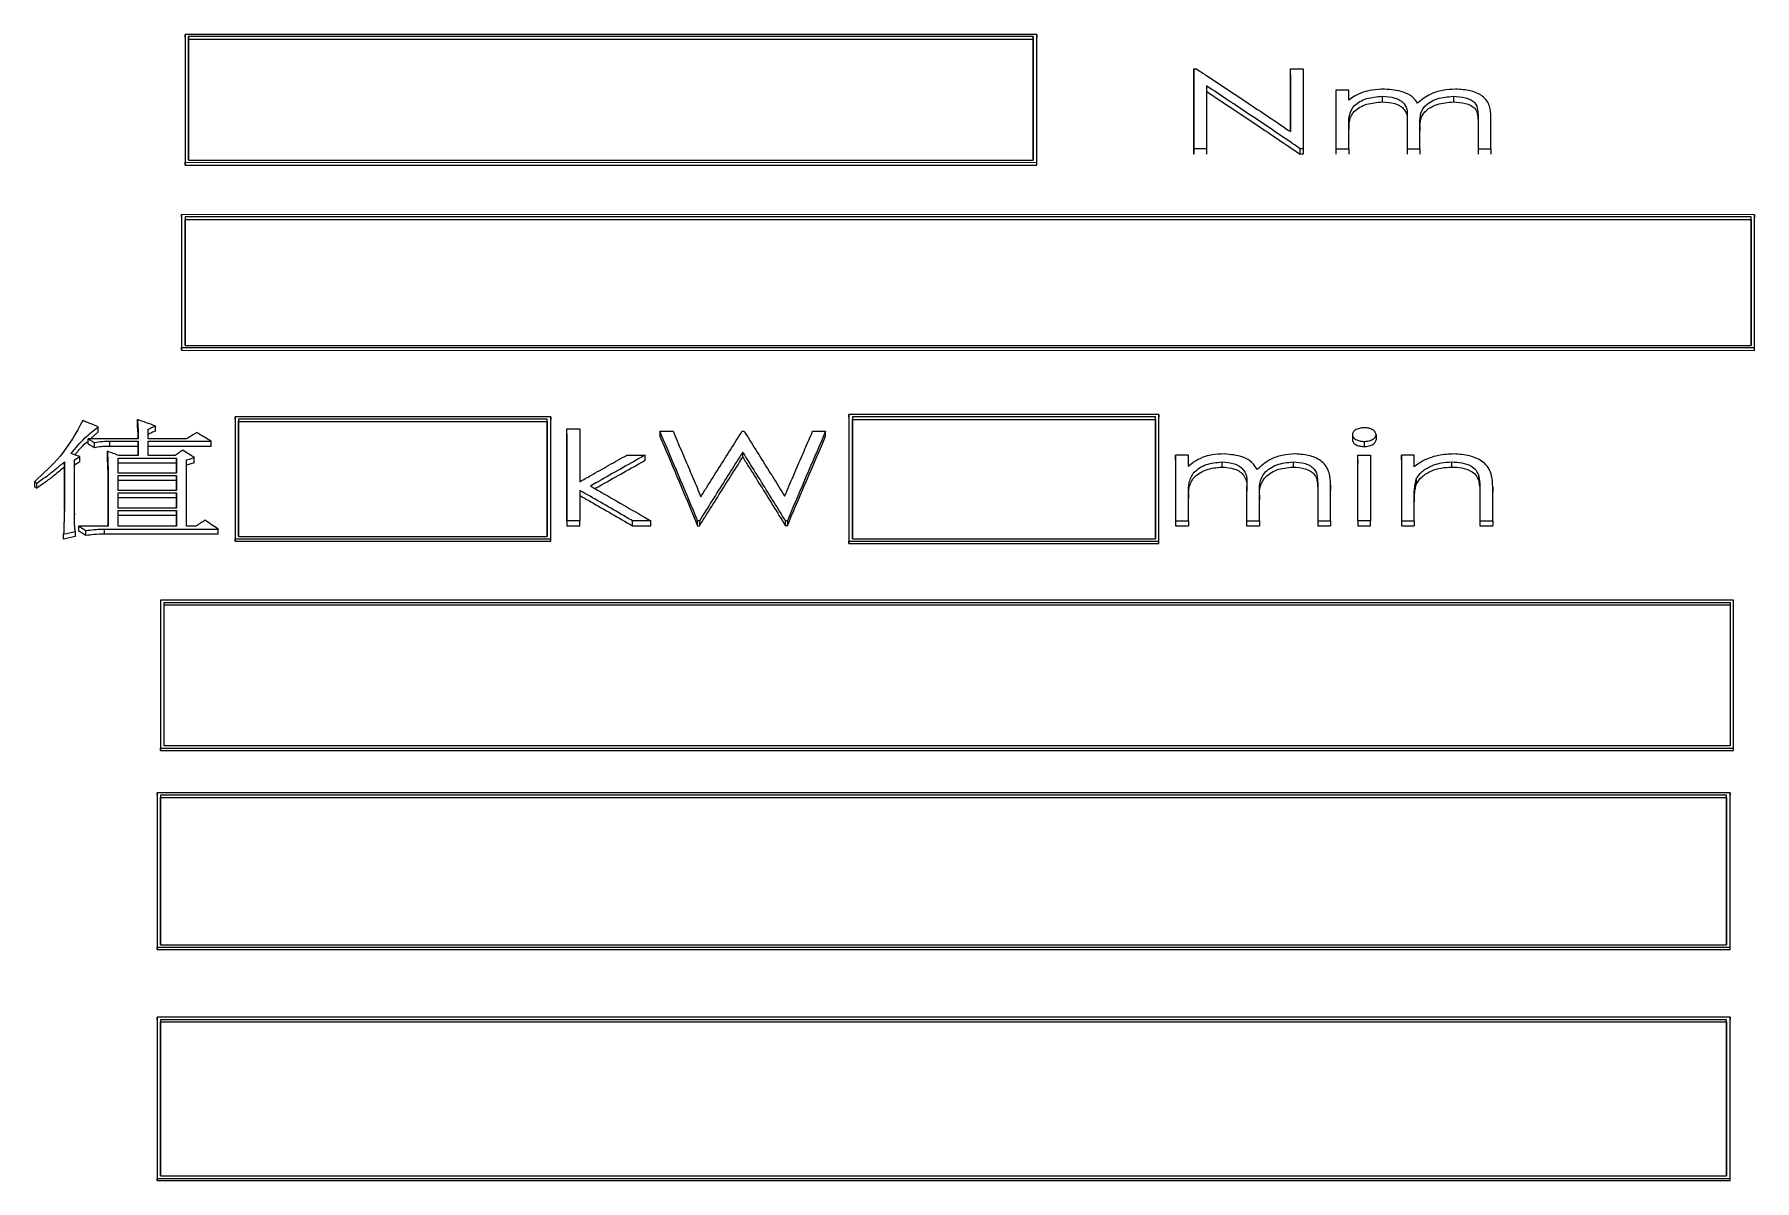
# Model space of a CAD drawing. Header units: millimetres. Extents: x 2160 to 4596, y 811 to 2534.
# Drawn here: x 2746.89 to 2771.1, y 2287.29 to 2303.41 of the extents above; entities that cross this region are included whole.
import ezdxf

# ---------------------------------------------------------------- set-up
doc = ezdxf.new("R2010")
doc.units = ezdxf.units.MM

msp = doc.modelspace()

# ---------------------------------------------------------------- linework, layer by layer
at = {"color": 7, "linetype": 'Continuous', "lineweight": 25}
for p, q in [((2749.014, 2303.366), (2749.014, 2303.406)), ((2760.997, 2303.405), (2749.014, 2303.406)), ((2749.014, 2303.366), (2749.014, 2301.568)), ((2760.947, 2303.378), (2749.064, 2303.378)), ((2749.064, 2303.338), (2749.064, 2303.378)), ((2749.064, 2303.338), (2760.947, 2303.338)), ((2760.947, 2303.378), (2760.947, 2303.338)), ((2760.997, 2303.405), (2760.997, 2303.366)), ((2760.997, 2301.568), (2760.997, 2303.366)), ((2763.207, 2301.798), (2763.207, 2302.92)), ((2763.207, 2302.92), (2763.207, 2302.841)), ((2763.207, 2302.92), (2763.244, 2302.92)), ((2763.207, 2302.841), (2763.207, 2301.721)), ((2764.566, 2302.04), (2764.566, 2302.92)), ((2764.566, 2302.92), (2764.745, 2302.92)), ((2764.566, 2302.841), (2764.566, 2302.92)), ((2764.566, 2302.841), (2764.566, 2302.04)), ((2764.745, 2302.92), (2764.745, 2301.798)), ((2763.386, 2302.682), (2763.386, 2301.798)), ((2765.207, 2302.621), (2765.207, 2301.798)), ((2765.207, 2302.621), (2765.207, 2302.543)), ((2765.386, 2302.621), (2765.207, 2302.621)), ((2765.207, 2302.542), (2765.207, 2301.721)), ((2765.386, 2302.479), (2765.386, 2302.621)), ((2765.859, 2302.535), (2765.859, 2302.457)), ((2766.86, 2302.535), (2766.86, 2302.457)), ((2767.207, 2302.247), (2767.207, 2301.798)), ((2767.207, 2302.247), (2767.207, 2302.169)), ((2767.386, 2301.798), (2767.386, 2302.246)), ((2767.386, 2302.168), (2767.386, 2302.246)), ((2765.386, 2301.798), (2765.386, 2302.147)), ((2765.386, 2302.147), (2765.386, 2302.069)), ((2766.207, 2302.219), (2766.207, 2301.798)), ((2766.207, 2302.219), (2766.207, 2302.141)), ((2766.386, 2301.798), (2766.386, 2302.121)), ((2766.386, 2302.121), (2766.386, 2302.043)), ((2767.207, 2302.168), (2767.207, 2301.721)), ((2763.207, 2301.721), (2763.207, 2301.798)), ((2763.386, 2301.798), (2763.207, 2301.798)), ((2763.386, 2301.798), (2763.386, 2301.721)), ((2764.704, 2301.721), (2764.704, 2301.798)), ((2764.745, 2301.798), (2764.704, 2301.798)), ((2764.745, 2301.798), (2764.745, 2301.721)), ((2765.207, 2301.798), (2765.207, 2301.721)), ((2765.207, 2301.798), (2765.386, 2301.798)), ((2765.386, 2301.798), (2765.386, 2301.721)), ((2766.207, 2301.798), (2766.207, 2301.721)), ((2766.207, 2301.798), (2766.386, 2301.798)), ((2766.386, 2301.798), (2766.386, 2301.721)), ((2767.207, 2301.798), (2767.207, 2301.721)), ((2767.207, 2301.798), (2767.386, 2301.798)), ((2767.386, 2301.798), (2767.386, 2301.721)), ((2749.014, 2301.568), (2749.014, 2301.607)), ((2749.014, 2301.607), (2760.997, 2301.606)), ((2749.014, 2301.568), (2760.997, 2301.568)), ((2749.064, 2301.635), (2760.947, 2301.635)), ((2760.997, 2301.568), (2760.997, 2301.606)), ((2764.745, 2301.721), (2764.704, 2301.721)), ((2748.964, 2300.833), (2748.964, 2300.871)), ((2771.097, 2300.87), (2748.964, 2300.871)), ((2771.047, 2300.841), (2749.014, 2300.842)), ((2749.014, 2300.803), (2771.047, 2300.803)), ((2771.047, 2300.803), (2771.047, 2300.841)), ((2771.097, 2300.87), (2771.097, 2300.832)), ((2771.097, 2298.962), (2771.097, 2300.832)), ((2748.964, 2299.223), (2748.964, 2298.963)), ((2748.964, 2298.963), (2748.964, 2299)), ((2748.964, 2299), (2771.097, 2299)), ((2748.964, 2298.963), (2771.097, 2298.962)), ((2749.014, 2299.03), (2771.047, 2299.03)), ((2771.097, 2298.962), (2771.097, 2299)), ((2747.792, 2297.814), (2747.792, 2297.887)), ((2748.343, 2297.915), (2748.343, 2297.988)), ((2748.592, 2297.9), (2748.592, 2297.827)), ((2749.717, 2297.99), (2749.717, 2298.027)), ((2749.717, 2298.027), (2749.717, 2296.312)), ((2754.158, 2298.027), (2749.717, 2298.027)), ((2749.717, 2297.99), (2749.717, 2296.276)), ((2754.108, 2297.996), (2749.767, 2297.996)), ((2749.767, 2297.996), (2749.767, 2296.344)), ((2749.767, 2296.344), (2749.767, 2297.96)), ((2749.767, 2297.96), (2754.108, 2297.96)), ((2754.108, 2296.344), (2754.108, 2297.996)), ((2754.108, 2297.96), (2754.108, 2297.996)), ((2754.108, 2297.96), (2754.108, 2296.344)), ((2754.158, 2296.312), (2754.158, 2298.027)), ((2754.158, 2298.027), (2754.158, 2297.99)), ((2754.158, 2296.276), (2754.158, 2297.99)), ((2758.354, 2298.021), (2758.354, 2298.058)), ((2758.354, 2298.058), (2758.354, 2296.28)), ((2762.717, 2298.058), (2758.354, 2298.058)), ((2758.354, 2298.021), (2758.354, 2296.244)), ((2762.667, 2298.027), (2758.404, 2298.027)), ((2758.404, 2298.027), (2758.404, 2296.312)), ((2758.404, 2296.312), (2758.404, 2297.991)), ((2758.404, 2297.991), (2762.667, 2297.99)), ((2762.667, 2296.312), (2762.667, 2298.027)), ((2762.667, 2297.99), (2762.667, 2298.027)), ((2762.667, 2297.99), (2762.667, 2296.312)), ((2762.717, 2296.28), (2762.717, 2298.058)), ((2762.717, 2298.058), (2762.717, 2298.021)), ((2762.717, 2296.244), (2762.717, 2298.021)), ((2748.354, 2297.718), (2747.651, 2297.718)), ((2747.651, 2297.646), (2747.651, 2297.718)), ((2747.792, 2297.814), (2747.685, 2297.718)), ((2747.738, 2297.592), (2747.738, 2297.664)), ((2747.954, 2297.685), (2748.354, 2297.685)), ((2747.954, 2297.612), (2747.954, 2297.685)), ((2748.354, 2297.685), (2748.354, 2297.482)), ((2748.354, 2297.612), (2748.354, 2297.685)), ((2748.495, 2297.718), (2748.495, 2297.853)), ((2749.036, 2297.718), (2748.495, 2297.718)), ((2748.495, 2297.685), (2749.382, 2297.685)), ((2748.495, 2297.482), (2748.495, 2297.685)), ((2749.382, 2297.612), (2749.382, 2297.685)), ((2754.386, 2296.565), (2754.386, 2297.857)), ((2754.386, 2297.785), (2754.386, 2297.857)), ((2754.386, 2297.857), (2754.566, 2297.857)), ((2754.386, 2297.785), (2754.386, 2296.494)), ((2754.566, 2297.857), (2754.566, 2297.114)), ((2755.694, 2297.825), (2755.694, 2297.753)), ((2755.694, 2297.825), (2755.88, 2297.825)), ((2756.853, 2297.825), (2756.879, 2297.825)), ((2757.844, 2297.825), (2758.027, 2297.825)), ((2758.027, 2297.753), (2758.027, 2297.825)), ((2765.438, 2297.777), (2765.438, 2297.704)), ((2765.603, 2297.681), (2765.603, 2297.609)), ((2765.771, 2297.777), (2765.771, 2297.704)), ((2747.316, 2297.393), (2747.316, 2296.71)), ((2747.316, 2297.321), (2747.316, 2297.393)), ((2747.456, 2297.421), (2747.532, 2297.468)), ((2747.456, 2296.737), (2747.456, 2297.421)), ((2747.532, 2297.396), (2747.456, 2297.349)), ((2747.532, 2297.396), (2747.532, 2297.468)), ((2747.922, 2297.47), (2747.922, 2297.543)), ((2748.354, 2297.612), (2747.954, 2297.612)), ((2748.073, 2297.448), (2748.895, 2297.448)), ((2748.073, 2297.237), (2748.073, 2297.448)), ((2748.354, 2297.482), (2748.084, 2297.482)), ((2748.354, 2297.482), (2748.354, 2297.612)), ((2749.382, 2297.612), (2748.495, 2297.612)), ((2748.874, 2297.482), (2748.495, 2297.482)), ((2748.895, 2297.448), (2748.895, 2297.237)), ((2748.895, 2297.376), (2748.895, 2297.448)), ((2749.036, 2296.489), (2749.036, 2297.421)), ((2749.144, 2297.382), (2749.144, 2297.455)), ((2755.231, 2297.489), (2755.489, 2297.489)), ((2755.489, 2297.417), (2755.489, 2297.489)), ((2756.861, 2297.46), (2756.861, 2297.532)), ((2762.95, 2297.489), (2762.95, 2296.565)), ((2762.95, 2297.417), (2762.95, 2297.489)), ((2763.13, 2297.489), (2762.95, 2297.489)), ((2762.95, 2297.417), (2762.95, 2296.494)), ((2763.13, 2297.33), (2763.13, 2297.489)), ((2763.603, 2297.393), (2763.603, 2297.321)), ((2764.604, 2297.393), (2764.604, 2297.321)), ((2765.515, 2296.565), (2765.515, 2297.489)), ((2765.515, 2297.417), (2765.515, 2297.489)), ((2765.515, 2297.489), (2765.694, 2297.489)), ((2765.515, 2297.417), (2765.515, 2297.375)), ((2765.694, 2297.489), (2765.694, 2296.565)), ((2766.13, 2297.489), (2766.13, 2296.565)), ((2766.13, 2297.417), (2766.13, 2297.489)), ((2766.309, 2297.489), (2766.13, 2297.489)), ((2766.13, 2297.417), (2766.13, 2296.494)), ((2766.309, 2297.324), (2766.309, 2297.489)), ((2766.834, 2297.393), (2766.834, 2297.321)), ((2747.316, 2296.71), (2747.316, 2297.321)), ((2747.932, 2297.257), (2747.932, 2296.489)), ((2747.932, 2297.186), (2747.932, 2297.257)), ((2747.932, 2296.489), (2747.932, 2297.186)), ((2748.895, 2297.376), (2748.073, 2297.376)), ((2748.895, 2297.237), (2748.073, 2297.237)), ((2748.073, 2297.203), (2748.895, 2297.203)), ((2748.073, 2296.991), (2748.073, 2297.203)), ((2748.895, 2297.237), (2748.895, 2297.376)), ((2748.895, 2297.203), (2748.895, 2296.991)), ((2748.895, 2297.131), (2748.895, 2297.203)), ((2749.144, 2297.382), (2749.036, 2297.349)), ((2767.211, 2297.212), (2767.211, 2297.14)), ((2746.894, 2297.114), (2746.926, 2297.094)), ((2746.894, 2297.114), (2746.894, 2297.043)), ((2746.894, 2297.043), (2746.926, 2297.022)), ((2746.926, 2297.022), (2746.926, 2297.094)), ((2748.895, 2297.131), (2748.073, 2297.131)), ((2748.895, 2296.991), (2748.073, 2296.991)), ((2748.073, 2296.957), (2748.895, 2296.957)), ((2748.073, 2296.744), (2748.073, 2296.957)), ((2748.895, 2296.991), (2748.895, 2297.131)), ((2748.895, 2296.957), (2748.895, 2296.744)), ((2748.895, 2296.886), (2748.895, 2296.957)), ((2754.566, 2296.993), (2754.566, 2296.565)), ((2763.13, 2296.565), (2763.13, 2296.956)), ((2763.13, 2296.956), (2763.13, 2296.884)), ((2763.95, 2297.037), (2763.95, 2296.565)), ((2763.95, 2297.037), (2763.95, 2296.965)), ((2763.95, 2296.965), (2763.95, 2296.494)), ((2764.13, 2296.565), (2764.13, 2296.926)), ((2764.13, 2296.926), (2764.13, 2296.855)), ((2764.95, 2297.068), (2764.95, 2296.565)), ((2764.95, 2297.068), (2764.95, 2296.997)), ((2764.95, 2296.997), (2764.95, 2296.494)), ((2765.13, 2296.565), (2765.13, 2297.068)), ((2765.13, 2297.068), (2765.13, 2296.996)), ((2766.309, 2296.91), (2766.309, 2296.839)), ((2766.337, 2297.149), (2766.337, 2297.077)), ((2767.233, 2297.002), (2767.233, 2296.565)), ((2767.233, 2297.002), (2767.233, 2296.93)), ((2767.233, 2296.93), (2767.233, 2296.494)), ((2767.412, 2296.976), (2767.412, 2297.047)), ((2767.412, 2296.565), (2767.412, 2297.039)), ((2767.412, 2297.039), (2767.412, 2296.967)), ((2747.456, 2296.666), (2747.456, 2296.647)), ((2748.895, 2296.886), (2748.073, 2296.886)), ((2748.895, 2296.744), (2748.073, 2296.744)), ((2748.073, 2296.71), (2748.895, 2296.71)), ((2748.073, 2296.489), (2748.073, 2296.71)), ((2748.895, 2296.744), (2748.895, 2296.886)), ((2748.895, 2296.71), (2748.895, 2296.489)), ((2748.895, 2296.639), (2748.895, 2296.71)), ((2766.309, 2296.565), (2766.309, 2296.901)), ((2766.309, 2296.901), (2766.309, 2296.83)), ((2747.932, 2296.489), (2747.521, 2296.489)), ((2747.521, 2296.419), (2747.521, 2296.489)), ((2747.619, 2296.356), (2747.619, 2296.427)), ((2747.878, 2296.377), (2747.878, 2296.448)), ((2748.895, 2296.639), (2748.073, 2296.639)), ((2748.895, 2296.489), (2748.073, 2296.489)), ((2748.895, 2296.489), (2748.895, 2296.639)), ((2749.166, 2296.489), (2749.036, 2296.489)), ((2749.479, 2296.377), (2749.479, 2296.448)), ((2754.386, 2296.565), (2754.386, 2296.494)), ((2754.566, 2296.565), (2754.386, 2296.565)), ((2754.386, 2296.494), (2754.566, 2296.494)), ((2754.566, 2296.494), (2754.566, 2296.565)), ((2755.308, 2296.494), (2755.308, 2296.565)), ((2755.566, 2296.565), (2755.308, 2296.565)), ((2755.308, 2296.494), (2755.566, 2296.494)), ((2755.566, 2296.494), (2755.566, 2296.565)), ((2756.226, 2296.494), (2756.226, 2296.565)), ((2756.252, 2296.565), (2756.226, 2296.565)), ((2756.226, 2296.494), (2756.252, 2296.494)), ((2756.252, 2296.565), (2756.252, 2296.494)), ((2757.462, 2296.494), (2757.462, 2296.565)), ((2757.488, 2296.565), (2757.462, 2296.565)), ((2757.488, 2296.494), (2757.462, 2296.494)), ((2757.488, 2296.565), (2757.488, 2296.494)), ((2762.95, 2296.565), (2762.95, 2296.494)), ((2762.95, 2296.565), (2763.13, 2296.565)), ((2762.95, 2296.494), (2763.13, 2296.494)), ((2763.13, 2296.565), (2763.13, 2296.494)), ((2763.95, 2296.565), (2763.95, 2296.494)), ((2763.95, 2296.565), (2764.13, 2296.565)), ((2763.95, 2296.494), (2764.13, 2296.494)), ((2764.13, 2296.565), (2764.13, 2296.494)), ((2764.95, 2296.565), (2764.95, 2296.494)), ((2764.95, 2296.565), (2765.13, 2296.565)), ((2764.95, 2296.494), (2765.13, 2296.494)), ((2765.13, 2296.565), (2765.13, 2296.494)), ((2765.515, 2296.565), (2765.515, 2296.494)), ((2765.694, 2296.565), (2765.515, 2296.565)), ((2765.515, 2296.542), (2765.515, 2296.494)), ((2765.515, 2296.494), (2765.694, 2296.494)), ((2765.694, 2296.494), (2765.694, 2296.565)), ((2766.13, 2296.565), (2766.13, 2296.494)), ((2766.13, 2296.565), (2766.309, 2296.565)), ((2766.13, 2296.494), (2766.309, 2296.494)), ((2766.309, 2296.565), (2766.309, 2296.494)), ((2767.233, 2296.565), (2767.233, 2296.494)), ((2767.233, 2296.565), (2767.412, 2296.565)), ((2767.233, 2296.494), (2767.412, 2296.494)), ((2767.412, 2296.565), (2767.412, 2296.494)), ((2747.305, 2296.379), (2747.467, 2296.413)), ((2747.305, 2296.308), (2747.305, 2296.379)), ((2747.467, 2296.343), (2747.305, 2296.308)), ((2747.467, 2296.413), (2747.467, 2296.343)), ((2749.479, 2296.377), (2747.878, 2296.377)), ((2749.717, 2296.276), (2749.717, 2296.312)), ((2749.717, 2296.312), (2754.158, 2296.312)), ((2749.717, 2296.276), (2754.158, 2296.276)), ((2749.767, 2296.344), (2754.108, 2296.344)), ((2754.158, 2296.276), (2754.158, 2296.312)), ((2758.354, 2296.244), (2758.354, 2296.28)), ((2758.354, 2296.28), (2762.717, 2296.28)), ((2758.354, 2296.244), (2762.717, 2296.244)), ((2758.404, 2296.312), (2762.667, 2296.312)), ((2762.717, 2296.244), (2762.717, 2296.28)), ((2748.669, 2295.449), (2748.669, 2295.413)), ((2770.802, 2295.448), (2748.669, 2295.449)), ((2748.719, 2295.416), (2770.752, 2295.416)), ((2748.719, 2295.381), (2770.752, 2295.381)), ((2770.752, 2295.416), (2770.752, 2295.381)), ((2770.802, 2295.413), (2770.802, 2295.448)), ((2770.802, 2293.332), (2770.802, 2295.413)), ((2748.669, 2294.374), (2748.669, 2293.715)), ((2748.669, 2293.621), (2748.669, 2293.332)), ((2748.669, 2293.332), (2748.669, 2293.366)), ((2748.669, 2293.366), (2770.802, 2293.365)), ((2748.669, 2293.332), (2770.802, 2293.332)), ((2770.752, 2293.399), (2748.719, 2293.399)), ((2770.802, 2293.332), (2770.802, 2293.365)), ((2748.619, 2292.708), (2748.619, 2292.741)), ((2770.752, 2292.741), (2748.619, 2292.741)), ((2770.702, 2292.707), (2748.669, 2292.707)), ((2748.669, 2292.707), (2748.669, 2292.674)), ((2748.669, 2292.674), (2770.702, 2292.674)), ((2770.702, 2292.674), (2770.702, 2292.707)), ((2770.752, 2292.741), (2770.752, 2292.708)), ((2770.752, 2290.536), (2770.752, 2292.708)), ((2748.619, 2290.837), (2748.619, 2290.536)), ((2748.619, 2290.536), (2748.619, 2290.568)), ((2748.619, 2290.568), (2770.752, 2290.568)), ((2748.619, 2290.536), (2770.752, 2290.536)), ((2748.669, 2290.603), (2770.702, 2290.603)), ((2770.752, 2290.536), (2770.752, 2290.568)), ((2770.752, 2289.583), (2748.619, 2289.583)), ((2748.619, 2289.553), (2748.619, 2289.583)), ((2770.702, 2289.548), (2748.669, 2289.548)), ((2748.669, 2289.548), (2748.669, 2289.517)), ((2748.669, 2289.517), (2770.702, 2289.517)), ((2770.702, 2289.517), (2770.702, 2289.548)), ((2770.752, 2289.583), (2770.752, 2289.553)), ((2770.752, 2287.285), (2770.752, 2289.553)), ((2748.619, 2287.599), (2748.619, 2287.285)), ((2748.619, 2287.314), (2770.752, 2287.314)), ((2748.619, 2287.285), (2748.619, 2287.314)), ((2748.619, 2287.285), (2770.752, 2287.285)), ((2748.669, 2287.351), (2770.702, 2287.351)), ((2770.752, 2287.285), (2770.752, 2287.314))]:
    msp.add_line(p, q, dxfattribs=at)
at = {"color": 7, "linetype": 'Continuous', "lineweight": 25, "flags": 128}
for points in [[(2747.532, 2297.468), (2747.487, 2297.483), (2747.45, 2297.496), (2747.413, 2297.509)], [(2749.036, 2297.421), (2749.09, 2297.438), (2749.144, 2297.455)], [(2747.878, 2296.448), (2748.473, 2296.448), (2749.479, 2296.448)]]:
    msp.add_lwpolyline(points, dxfattribs=at)
at = {"color": 7, "linetype": 'Continuous', "lineweight": 25}
for points, knots in [([(2749.014, 2303.406), (2749.014, 2303.229), (2749.014, 2302.876), (2749.014, 2302.278), (2749.014, 2301.851), (2749.014, 2301.607)], [0, 0, 0, 0, 0.300085, 0.60017, 1, 1, 1, 1]), ([(2749.064, 2303.378), (2749.064, 2303.202), (2749.064, 2302.849), (2749.064, 2302.269), (2749.064, 2301.86), (2749.064, 2301.635)], [0, 0, 0, 0, 0.30968, 0.61936, 1, 1, 1, 1]), ([(2749.064, 2301.635), (2749.064, 2301.77), (2749.064, 2302.053), (2749.064, 2302.625), (2749.064, 2303.053), (2749.064, 2303.338)], [0, 0, 0, 0, 0.2332649, 0.4889095, 1, 1, 1, 1]), ([(2760.947, 2301.635), (2760.947, 2301.818), (2760.947, 2302.185), (2760.947, 2302.767), (2760.947, 2303.161), (2760.947, 2303.378)], [0, 0, 0, 0, 0.30968, 0.619361, 1, 1, 1, 1]), ([(2760.947, 2303.338), (2760.947, 2303.196), (2760.947, 2302.911), (2760.947, 2302.347), (2760.947, 2301.917), (2760.947, 2301.635)], [0, 0, 0, 0, 0.255678, 0.511356, 1, 1, 1, 1]), ([(2760.997, 2301.606), (2760.997, 2301.79), (2760.997, 2302.157), (2760.997, 2302.758), (2760.997, 2303.17), (2760.997, 2303.405)], [0, 0, 0, 0, 0.300085, 0.600171, 1, 1, 1, 1]), ([(2763.244, 2302.92), (2763.292, 2302.889), (2763.527, 2302.734), (2763.968, 2302.442), (2764.361, 2302.178), (2764.566, 2302.04)], [0, 0, 0, 0, 0.107009, 0.535045, 1, 1, 1, 1]), ([(2764.704, 2301.798), (2764.657, 2301.83), (2764.422, 2301.99), (2763.982, 2302.286), (2763.59, 2302.546), (2763.386, 2302.682)], [0, 0, 0, 0, 0.107249, 0.536248, 1, 1, 1, 1]), ([(2763.386, 2302.603), (2763.433, 2302.572), (2763.669, 2302.416), (2764.109, 2302.123), (2764.501, 2301.858), (2764.704, 2301.721)], [0, 0, 0, 0, 0.107324, 0.536623, 1, 1, 1, 1]), ([(2765.589, 2302.594), (2765.546, 2302.576), (2765.47, 2302.543), (2765.412, 2302.499), (2765.386, 2302.479)], [0, 0, 0, 0, 0.564241, 1, 1, 1, 1]), ([(2765.386, 2302.147), (2765.388, 2302.191), (2765.391, 2302.28), (2765.442, 2302.392), (2765.541, 2302.463), (2765.668, 2302.519), (2765.783, 2302.529), (2765.859, 2302.535)], [0, 0, 0, 0, 0.241252, 0.483375, 0.613284, 0.746483, 1, 1, 1, 1]), ([(2765.89, 2302.635), (2765.832, 2302.633), (2765.727, 2302.629), (2765.631, 2302.605), (2765.589, 2302.594)], [0, 0, 0, 0, 0.562438, 1, 1, 1, 1]), ([(2765.859, 2302.535), (2765.92, 2302.531), (2766.014, 2302.525), (2766.116, 2302.479), (2766.218, 2302.388), (2766.212, 2302.293), (2766.207, 2302.219)], [0, 0, 0, 0, 0.254867, 0.388287, 0.517309, 1, 1, 1, 1]), ([(2766.355, 2302.438), (2766.334, 2302.469), (2766.291, 2302.532), (2766.13, 2302.616), (2765.982, 2302.628), (2765.89, 2302.635)], [0, 0, 0, 0, 0.269907, 0.547967, 1, 1, 1, 1]), ([(2766.891, 2302.635), (2766.829, 2302.632), (2766.705, 2302.625), (2766.505, 2302.562), (2766.412, 2302.485), (2766.355, 2302.438)], [0, 0, 0, 0, 0.288581, 0.57183, 1, 1, 1, 1]), ([(2766.386, 2302.121), (2766.386, 2302.218), (2766.385, 2302.342), (2766.529, 2302.457), (2766.659, 2302.518), (2766.781, 2302.528), (2766.86, 2302.535)], [0, 0, 0, 0, 0.482188, 0.612091, 0.745518, 1, 1, 1, 1]), ([(2766.86, 2302.535), (2766.918, 2302.532), (2767.006, 2302.527), (2767.105, 2302.487), (2767.181, 2302.434), (2767.204, 2302.347), (2767.206, 2302.28), (2767.207, 2302.247)], [0, 0, 0, 0, 0.254576, 0.388176, 0.517715, 0.758814, 1, 1, 1, 1]), ([(2767.386, 2302.246), (2767.385, 2302.297), (2767.382, 2302.4), (2767.293, 2302.539), (2767.102, 2302.623), (2766.962, 2302.631), (2766.891, 2302.635)], [0, 0, 0, 0, 0.270601, 0.542795, 0.767549, 1, 1, 1, 1]), ([(2765.386, 2302.069), (2765.388, 2302.113), (2765.391, 2302.202), (2765.442, 2302.314), (2765.541, 2302.384), (2765.668, 2302.44), (2765.783, 2302.45), (2765.859, 2302.457)], [0, 0, 0, 0, 0.241124, 0.483152, 0.613062, 0.746307, 1, 1, 1, 1]), ([(2765.859, 2302.457), (2765.92, 2302.452), (2766.014, 2302.446), (2766.116, 2302.401), (2766.218, 2302.309), (2766.212, 2302.215), (2766.207, 2302.141)], [0, 0, 0, 0, 0.2550625, 0.3885336, 0.5175512, 1, 1, 1, 1]), ([(2766.386, 2302.042), (2766.386, 2302.14), (2766.385, 2302.263), (2766.529, 2302.378), (2766.659, 2302.439), (2766.781, 2302.45), (2766.86, 2302.457)], [0, 0, 0, 0, 0.481962, 0.611863, 0.745335, 1, 1, 1, 1]), ([(2766.86, 2302.457), (2766.918, 2302.453), (2767.006, 2302.448), (2767.105, 2302.409), (2767.181, 2302.355), (2767.204, 2302.268), (2767.206, 2302.202), (2767.207, 2302.168)], [0, 0, 0, 0, 0.254766, 0.388422, 0.517965, 0.75895, 1, 1, 1, 1]), ([(2748.964, 2300.871), (2748.964, 2300.687), (2748.964, 2300.319), (2748.964, 2299.697), (2748.964, 2299.253), (2748.964, 2299)], [0, 0, 0, 0, 0.300081, 0.600162, 1, 1, 1, 1]), ([(2749.014, 2300.842), (2749.014, 2300.658), (2749.014, 2300.29), (2749.014, 2299.687), (2749.014, 2299.263), (2749.014, 2299.03)], [0, 0, 0, 0, 0.309921, 0.619841, 1, 1, 1, 1]), ([(2749.014, 2299.03), (2749.014, 2299.171), (2749.014, 2299.466), (2749.014, 2300.06), (2749.014, 2300.506), (2749.014, 2300.803)], [0, 0, 0, 0, 0.234587, 0.489783, 1, 1, 1, 1]), ([(2771.047, 2299.03), (2771.047, 2299.22), (2771.047, 2299.601), (2771.047, 2300.206), (2771.047, 2300.616), (2771.047, 2300.841)], [0, 0, 0, 0, 0.3099213, 0.6198426, 1, 1, 1, 1]), ([(2771.047, 2300.803), (2771.047, 2300.655), (2771.047, 2300.358), (2771.047, 2299.77), (2771.047, 2299.324), (2771.047, 2299.03)], [0, 0, 0, 0, 0.2552222, 0.5104444, 1, 1, 1, 1]), ([(2771.097, 2299), (2771.097, 2299.19), (2771.097, 2299.571), (2771.097, 2300.196), (2771.097, 2300.625), (2771.097, 2300.87)], [0, 0, 0, 0, 0.300082, 0.600163, 1, 1, 1, 1]), ([(2747.575, 2297.974), (2747.481, 2297.803), (2747.311, 2297.496), (2747.022, 2297.232), (2746.894, 2297.114)], [0, 0, 0, 0, 0.556051, 1, 1, 1, 1]), ([(2747.413, 2297.509), (2747.473, 2297.585), (2747.579, 2297.721), (2747.727, 2297.836), (2747.792, 2297.887)], [0, 0, 0, 0, 0.5582906, 1, 1, 1, 1]), ([(2747.792, 2297.887), (2747.763, 2297.898), (2747.712, 2297.919), (2747.64, 2297.948), (2747.597, 2297.965), (2747.575, 2297.974)], [0, 0, 0, 0, 0.402372, 0.701186, 1, 1, 1, 1]), ([(2748.343, 2297.988), (2748.346, 2297.963), (2748.35, 2297.913), (2748.353, 2297.824), (2748.354, 2297.758), (2748.354, 2297.718)], [0, 0, 0, 0, 0.276869, 0.553757, 1, 1, 1, 1]), ([(2748.592, 2297.9), (2748.551, 2297.915), (2748.468, 2297.944), (2748.385, 2297.973), (2748.343, 2297.988)], [0, 0, 0, 0, 0.499999, 1, 1, 1, 1]), ([(2748.354, 2297.718), (2748.354, 2297.719), (2748.353, 2297.745), (2748.352, 2297.81), (2748.347, 2297.875), (2748.343, 2297.915)], [0, 0, 0, 0, 0.01134, 0.390566, 1, 1, 1, 1]), ([(2748.495, 2297.853), (2748.511, 2297.861), (2748.544, 2297.877), (2748.576, 2297.892), (2748.592, 2297.9)], [0, 0, 0, 0, 0.500001, 1, 1, 1, 1]), ([(2747.636, 2297.675), (2747.612, 2297.653), (2747.545, 2297.597), (2747.494, 2297.532), (2747.462, 2297.492)], [0, 0, 0, 0, 0.373283, 1, 1, 1, 1]), ([(2747.651, 2297.718), (2747.666, 2297.709), (2747.694, 2297.691), (2747.723, 2297.673), (2747.738, 2297.664)], [0, 0, 0, 0, 0.4999996, 1, 1, 1, 1]), ([(2747.738, 2297.592), (2747.723, 2297.601), (2747.694, 2297.619), (2747.666, 2297.637), (2747.651, 2297.646)], [0, 0, 0, 0, 0.500002, 1, 1, 1, 1]), ([(2747.738, 2297.664), (2747.777, 2297.671), (2747.849, 2297.683), (2747.922, 2297.684), (2747.954, 2297.685)], [0, 0, 0, 0, 0.558835, 1, 1, 1, 1]), ([(2748.592, 2297.827), (2748.576, 2297.82), (2748.544, 2297.804), (2748.511, 2297.788), (2748.495, 2297.78)], [0, 0, 0, 0, 0.5, 1, 1, 1, 1]), ([(2749.176, 2297.806), (2749.153, 2297.791), (2749.106, 2297.762), (2749.059, 2297.733), (2749.036, 2297.718)], [0, 0, 0, 0, 0.499999, 1, 1, 1, 1]), ([(2749.382, 2297.685), (2749.348, 2297.705), (2749.279, 2297.745), (2749.211, 2297.786), (2749.176, 2297.806)], [0, 0, 0, 0, 0.5, 1, 1, 1, 1]), ([(2756.226, 2296.565), (2756.206, 2296.613), (2756.106, 2296.852), (2755.929, 2297.274), (2755.772, 2297.643), (2755.694, 2297.825)], [0, 0, 0, 0, 0.1124832, 0.5624214, 1, 1, 1, 1]), ([(2755.694, 2297.753), (2755.714, 2297.706), (2755.814, 2297.473), (2755.991, 2297.055), (2756.149, 2296.679), (2756.226, 2296.494)], [0, 0, 0, 0, 0.112618, 0.563095, 1, 1, 1, 1]), ([(2755.88, 2297.825), (2755.899, 2297.78), (2755.958, 2297.643), (2756.052, 2297.421), (2756.163, 2297.16), (2756.235, 2296.989), (2756.271, 2296.904)], [0, 0, 0, 0, 0.149662, 0.448988, 0.724491, 1, 1, 1, 1]), ([(2756.271, 2296.904), (2756.299, 2296.948), (2756.382, 2297.081), (2756.521, 2297.301), (2756.687, 2297.564), (2756.798, 2297.738), (2756.853, 2297.825)], [0, 0, 0, 0, 0.1429198, 0.4287597, 0.714377, 1, 1, 1, 1]), ([(2756.879, 2297.825), (2756.907, 2297.782), (2756.989, 2297.651), (2757.125, 2297.433), (2757.288, 2297.172), (2757.396, 2296.998), (2757.45, 2296.911)], [0, 0, 0, 0, 0.1441148, 0.4323449, 0.7161696, 1, 1, 1, 1]), ([(2757.45, 2296.911), (2757.47, 2296.957), (2757.529, 2297.096), (2757.625, 2297.318), (2757.736, 2297.576), (2757.808, 2297.742), (2757.844, 2297.825)], [0, 0, 0, 0, 0.150485, 0.451455, 0.725725, 1, 1, 1, 1]), ([(2758.027, 2297.825), (2758.007, 2297.779), (2757.906, 2297.545), (2757.726, 2297.127), (2757.567, 2296.751), (2757.488, 2296.565)], [0, 0, 0, 0, 0.112359, 0.561802, 1, 1, 1, 1]), ([(2757.488, 2296.494), (2757.508, 2296.542), (2757.609, 2296.781), (2757.789, 2297.202), (2757.949, 2297.571), (2758.027, 2297.753)], [0, 0, 0, 0, 0.112494, 0.562474, 1, 1, 1, 1]), ([(2765.603, 2297.873), (2765.58, 2297.872), (2765.534, 2297.869), (2765.479, 2297.844), (2765.444, 2297.812), (2765.44, 2297.788), (2765.438, 2297.777)], [0, 0, 0, 0, 0.2917, 0.575641, 0.790759, 1, 1, 1, 1]), ([(2765.438, 2297.777), (2765.441, 2297.762), (2765.449, 2297.732), (2765.496, 2297.702), (2765.549, 2297.684), (2765.585, 2297.682), (2765.603, 2297.681)], [0, 0, 0, 0, 0.2661054, 0.5434733, 0.769717, 1, 1, 1, 1]), ([(2765.438, 2297.704), (2765.441, 2297.69), (2765.449, 2297.66), (2765.496, 2297.63), (2765.549, 2297.612), (2765.585, 2297.61), (2765.603, 2297.609)], [0, 0, 0, 0, 0.2659349, 0.5432745, 0.7695921, 1, 1, 1, 1]), ([(2765.771, 2297.777), (2765.768, 2297.792), (2765.761, 2297.822), (2765.712, 2297.852), (2765.659, 2297.871), (2765.622, 2297.872), (2765.603, 2297.873)], [0, 0, 0, 0, 0.266167, 0.543432, 0.769604, 1, 1, 1, 1]), ([(2765.603, 2297.681), (2765.627, 2297.683), (2765.673, 2297.686), (2765.728, 2297.71), (2765.765, 2297.742), (2765.769, 2297.765), (2765.771, 2297.777)], [0, 0, 0, 0, 0.291686, 0.575696, 0.790918, 1, 1, 1, 1]), ([(2765.603, 2297.609), (2765.627, 2297.61), (2765.673, 2297.613), (2765.728, 2297.638), (2765.765, 2297.669), (2765.769, 2297.693), (2765.771, 2297.704)], [0, 0, 0, 0, 0.291838, 0.575901, 0.791061, 1, 1, 1, 1]), ([(2746.926, 2297.094), (2746.979, 2297.13), (2747.073, 2297.196), (2747.201, 2297.297), (2747.278, 2297.361), (2747.316, 2297.393)], [0, 0, 0, 0, 0.38007, 0.689866, 1, 1, 1, 1]), ([(2747.954, 2297.612), (2747.913, 2297.611), (2747.84, 2297.61), (2747.769, 2297.597), (2747.738, 2297.592)], [0, 0, 0, 0, 0.561085, 1, 1, 1, 1]), ([(2747.922, 2297.543), (2747.922, 2297.54), (2747.922, 2297.536), (2747.922, 2297.531), (2747.922, 2297.526), (2747.922, 2297.522), (2747.923, 2297.518), (2747.923, 2297.513), (2747.923, 2297.509), (2747.923, 2297.505), (2747.923, 2297.5), (2747.923, 2297.496), (2747.924, 2297.492), (2747.924, 2297.486), (2747.924, 2297.482), (2747.924, 2297.478), (2747.924, 2297.473), (2747.925, 2297.466), (2747.925, 2297.457), (2747.925, 2297.448), (2747.926, 2297.44), (2747.926, 2297.431), (2747.926, 2297.422), (2747.927, 2297.414), (2747.927, 2297.405), (2747.927, 2297.394), (2747.928, 2297.385), (2747.928, 2297.377), (2747.928, 2297.368), (2747.929, 2297.359), (2747.929, 2297.351), (2747.929, 2297.342), (2747.93, 2297.333), (2747.93, 2297.324), (2747.93, 2297.318), (2747.93, 2297.311), (2747.931, 2297.305), (2747.931, 2297.299), (2747.931, 2297.295), (2747.931, 2297.291), (2747.931, 2297.286), (2747.931, 2297.282), (2747.932, 2297.278), (2747.932, 2297.273), (2747.932, 2297.268), (2747.932, 2297.263), (2747.932, 2297.259), (2747.932, 2297.257)], [0, 0, 0, 0, 0.022858, 0.045716, 0.057145, 0.068574, 0.091432, 0.102861, 0.11429, 0.137148, 0.148577, 0.160006, 0.182864, 0.194293, 0.217151, 0.22858, 0.240009, 0.262867, 0.308583, 0.331441, 0.354299, 0.400015, 0.422873, 0.445731, 0.491447, 0.514305, 0.560021, 0.582879, 0.605737, 0.651453, 0.674311, 0.697169, 0.742885, 0.765743, 0.788601, 0.811459, 0.834317, 0.857175, 0.868604, 0.880033, 0.90289, 0.914319, 0.925748, 0.948606, 0.960035, 0.980018, 1, 1, 1, 1]), ([(2748.084, 2297.482), (2748.057, 2297.492), (2748.003, 2297.512), (2747.949, 2297.532), (2747.922, 2297.543)], [0, 0, 0, 0, 0.5, 1, 1, 1, 1]), ([(2747.932, 2297.186), (2747.931, 2297.22), (2747.929, 2297.285), (2747.925, 2297.38), (2747.923, 2297.44), (2747.922, 2297.47)], [0, 0, 0, 0, 0.366196, 0.683098, 1, 1, 1, 1]), ([(2748.982, 2297.556), (2748.964, 2297.544), (2748.928, 2297.519), (2748.892, 2297.494), (2748.874, 2297.482)], [0, 0, 0, 0, 0.499999, 1, 1, 1, 1]), ([(2749.144, 2297.455), (2749.117, 2297.471), (2749.063, 2297.505), (2749.009, 2297.539), (2748.982, 2297.556)], [0, 0, 0, 0, 0.4999992, 1, 1, 1, 1]), ([(2754.566, 2297.114), (2754.618, 2297.144), (2754.755, 2297.221), (2754.977, 2297.346), (2755.146, 2297.442), (2755.231, 2297.489)], [0, 0, 0, 0, 0.236113, 0.618056, 1, 1, 1, 1]), ([(2755.489, 2297.489), (2755.436, 2297.46), (2755.282, 2297.373), (2755.024, 2297.228), (2754.82, 2297.112), (2754.717, 2297.054)], [0, 0, 0, 0, 0.203788, 0.601893, 1, 1, 1, 1]), ([(2754.78, 2297.018), (2754.812, 2297.035), (2754.946, 2297.111), (2755.182, 2297.244), (2755.387, 2297.359), (2755.489, 2297.417)], [0, 0, 0, 0, 0.133273, 0.566636, 1, 1, 1, 1]), ([(2756.861, 2297.532), (2756.833, 2297.488), (2756.749, 2297.356), (2756.606, 2297.13), (2756.431, 2296.852), (2756.311, 2296.661), (2756.252, 2296.565)], [0, 0, 0, 0, 0.13729, 0.411869, 0.705931, 1, 1, 1, 1]), ([(2756.252, 2296.494), (2756.28, 2296.539), (2756.363, 2296.673), (2756.507, 2296.901), (2756.682, 2297.178), (2756.801, 2297.366), (2756.861, 2297.46)], [0, 0, 0, 0, 0.137439, 0.412318, 0.706156, 1, 1, 1, 1]), ([(2757.462, 2296.565), (2757.435, 2296.61), (2757.352, 2296.744), (2757.21, 2296.972), (2757.037, 2297.25), (2756.92, 2297.438), (2756.861, 2297.532)], [0, 0, 0, 0, 0.137552, 0.412656, 0.706324, 1, 1, 1, 1]), ([(2756.861, 2297.46), (2756.888, 2297.416), (2756.971, 2297.284), (2757.113, 2297.057), (2757.286, 2296.78), (2757.404, 2296.589), (2757.462, 2296.494)], [0, 0, 0, 0, 0.137702, 0.413107, 0.70655, 1, 1, 1, 1]), ([(2763.333, 2297.459), (2763.29, 2297.438), (2763.213, 2297.401), (2763.155, 2297.351), (2763.13, 2297.33)], [0, 0, 0, 0, 0.564241, 1, 1, 1, 1]), ([(2763.13, 2296.956), (2763.131, 2297.006), (2763.134, 2297.105), (2763.186, 2297.231), (2763.285, 2297.311), (2763.411, 2297.374), (2763.527, 2297.385), (2763.603, 2297.393)], [0, 0, 0, 0, 0.241257, 0.4833865, 0.613214, 0.7463276, 1, 1, 1, 1]), ([(2763.634, 2297.505), (2763.575, 2297.503), (2763.471, 2297.498), (2763.375, 2297.471), (2763.333, 2297.459)], [0, 0, 0, 0, 0.5624379, 1, 1, 1, 1]), ([(2763.603, 2297.393), (2763.664, 2297.388), (2763.758, 2297.381), (2763.86, 2297.33), (2763.962, 2297.226), (2763.956, 2297.121), (2763.95, 2297.037)], [0, 0, 0, 0, 0.25507, 0.388384, 0.517307, 1, 1, 1, 1]), ([(2764.099, 2297.284), (2764.078, 2297.318), (2764.034, 2297.389), (2763.874, 2297.484), (2763.726, 2297.497), (2763.634, 2297.505)], [0, 0, 0, 0, 0.269907, 0.547967, 1, 1, 1, 1]), ([(2764.635, 2297.505), (2764.572, 2297.501), (2764.448, 2297.493), (2764.249, 2297.423), (2764.155, 2297.336), (2764.099, 2297.284)], [0, 0, 0, 0, 0.288581, 0.57183, 1, 1, 1, 1]), ([(2764.13, 2296.926), (2764.129, 2297.036), (2764.129, 2297.175), (2764.272, 2297.304), (2764.403, 2297.373), (2764.524, 2297.385), (2764.604, 2297.393)], [0, 0, 0, 0, 0.4822, 0.612023, 0.745366, 1, 1, 1, 1]), ([(2764.604, 2297.393), (2764.662, 2297.389), (2764.75, 2297.383), (2764.849, 2297.339), (2764.924, 2297.278), (2764.948, 2297.18), (2764.95, 2297.106), (2764.95, 2297.068)], [0, 0, 0, 0, 0.2547873, 0.3882784, 0.5177155, 0.7588147, 1, 1, 1, 1]), ([(2765.13, 2297.068), (2765.129, 2297.125), (2765.126, 2297.24), (2765.036, 2297.397), (2764.846, 2297.491), (2764.706, 2297.5), (2764.635, 2297.505)], [0, 0, 0, 0, 0.270601, 0.542796, 0.767549, 1, 1, 1, 1]), ([(2766.865, 2297.505), (2766.792, 2297.501), (2766.671, 2297.495), (2766.516, 2297.449), (2766.401, 2297.394), (2766.34, 2297.347), (2766.309, 2297.324)], [0, 0, 0, 0, 0.346759, 0.568511, 0.786179, 1, 1, 1, 1]), ([(2766.337, 2297.149), (2766.36, 2297.187), (2766.408, 2297.263), (2766.541, 2297.339), (2766.686, 2297.385), (2766.785, 2297.39), (2766.834, 2297.393)], [0, 0, 0, 0, 0.26849, 0.546604, 0.771529, 1, 1, 1, 1]), ([(2766.834, 2297.393), (2766.883, 2297.391), (2766.979, 2297.387), (2767.1, 2297.346), (2767.179, 2297.282), (2767.201, 2297.235), (2767.211, 2297.212)], [0, 0, 0, 0, 0.290858, 0.574718, 0.790004, 1, 1, 1, 1]), ([(2767.412, 2297.039), (2767.411, 2297.101), (2767.409, 2297.226), (2767.303, 2297.394), (2767.093, 2297.49), (2766.942, 2297.5), (2766.865, 2297.505)], [0, 0, 0, 0, 0.270301, 0.542249, 0.767594, 1, 1, 1, 1]), ([(2747.316, 2297.321), (2747.269, 2297.282), (2747.184, 2297.21), (2747.054, 2297.111), (2746.969, 2297.052), (2746.926, 2297.022)], [0, 0, 0, 0, 0.380303, 0.689878, 1, 1, 1, 1]), ([(2763.13, 2296.884), (2763.131, 2296.934), (2763.134, 2297.034), (2763.186, 2297.16), (2763.285, 2297.239), (2763.411, 2297.302), (2763.527, 2297.313), (2763.603, 2297.321)], [0, 0, 0, 0, 0.24113, 0.483163, 0.612992, 0.746152, 1, 1, 1, 1]), ([(2763.603, 2297.321), (2763.664, 2297.316), (2763.758, 2297.309), (2763.86, 2297.258), (2763.962, 2297.155), (2763.956, 2297.049), (2763.95, 2296.965)], [0, 0, 0, 0, 0.25526, 0.388622, 0.517537, 1, 1, 1, 1]), ([(2764.13, 2296.855), (2764.129, 2296.964), (2764.129, 2297.103), (2764.272, 2297.232), (2764.403, 2297.301), (2764.524, 2297.313), (2764.604, 2297.321)], [0, 0, 0, 0, 0.481974, 0.611795, 0.745183, 1, 1, 1, 1]), ([(2764.604, 2297.321), (2764.662, 2297.317), (2764.75, 2297.311), (2764.849, 2297.267), (2764.924, 2297.206), (2764.948, 2297.108), (2764.95, 2297.034), (2764.95, 2296.997)], [0, 0, 0, 0, 0.25497, 0.388514, 0.517951, 0.758942, 1, 1, 1, 1]), ([(2766.337, 2297.077), (2766.36, 2297.115), (2766.408, 2297.191), (2766.541, 2297.267), (2766.686, 2297.313), (2766.785, 2297.318), (2766.834, 2297.321)], [0, 0, 0, 0, 0.268346, 0.546438, 0.771424, 1, 1, 1, 1]), ([(2766.834, 2297.321), (2766.883, 2297.319), (2766.978, 2297.315), (2767.1, 2297.274), (2767.179, 2297.21), (2767.201, 2297.163), (2767.211, 2297.14)], [0, 0, 0, 0, 0.290991, 0.574913, 0.790139, 1, 1, 1, 1]), ([(2767.211, 2297.212), (2767.219, 2297.173), (2767.233, 2297.103), (2767.233, 2297.033), (2767.233, 2297.002)], [0, 0, 0, 0, 0.559954, 1, 1, 1, 1]), ([(2755.308, 2296.565), (2755.256, 2296.595), (2755.106, 2296.682), (2754.859, 2296.825), (2754.663, 2296.937), (2754.566, 2296.993)], [0, 0, 0, 0, 0.210801, 0.6054, 1, 1, 1, 1]), ([(2754.566, 2296.921), (2754.618, 2296.892), (2754.768, 2296.806), (2755.015, 2296.663), (2755.211, 2296.551), (2755.308, 2296.494)], [0, 0, 0, 0, 0.210912, 0.605455, 1, 1, 1, 1]), ([(2754.717, 2297.054), (2754.77, 2297.024), (2754.937, 2296.928), (2755.22, 2296.765), (2755.451, 2296.632), (2755.566, 2296.565)], [0, 0, 0, 0, 0.184797, 0.592397, 1, 1, 1, 1]), ([(2766.309, 2296.901), (2766.309, 2296.948), (2766.309, 2297.031), (2766.328, 2297.113), (2766.337, 2297.149)], [0, 0, 0, 0, 0.559824, 1, 1, 1, 1]), ([(2766.309, 2296.83), (2766.309, 2296.876), (2766.309, 2296.96), (2766.328, 2297.041), (2766.337, 2297.077)], [0, 0, 0, 0, 0.559817, 1, 1, 1, 1]), ([(2767.211, 2297.14), (2767.219, 2297.101), (2767.233, 2297.032), (2767.233, 2296.961), (2767.233, 2296.93)], [0, 0, 0, 0, 0.559958, 1, 1, 1, 1]), ([(2747.316, 2296.71), (2747.316, 2296.707), (2747.316, 2296.702), (2747.315, 2296.696), (2747.315, 2296.691), (2747.315, 2296.686), (2747.315, 2296.681), (2747.315, 2296.676), (2747.315, 2296.67), (2747.314, 2296.665), (2747.314, 2296.66), (2747.314, 2296.655), (2747.314, 2296.649), (2747.314, 2296.641), (2747.313, 2296.631), (2747.313, 2296.621), (2747.313, 2296.61), (2747.312, 2296.6), (2747.312, 2296.59), (2747.312, 2296.58), (2747.311, 2296.57), (2747.311, 2296.559), (2747.311, 2296.549), (2747.31, 2296.539), (2747.31, 2296.529), (2747.31, 2296.518), (2747.309, 2296.511), (2747.309, 2296.503), (2747.309, 2296.495), (2747.309, 2296.488), (2747.308, 2296.48), (2747.308, 2296.474), (2747.308, 2296.468), (2747.308, 2296.463), (2747.308, 2296.458), (2747.307, 2296.453), (2747.307, 2296.448), (2747.307, 2296.443), (2747.307, 2296.438), (2747.307, 2296.433), (2747.307, 2296.427), (2747.306, 2296.422), (2747.306, 2296.417), (2747.306, 2296.412), (2747.306, 2296.407), (2747.306, 2296.402), (2747.306, 2296.397), (2747.305, 2296.391), (2747.305, 2296.386), (2747.305, 2296.382), (2747.305, 2296.379)], [0, 0, 0, 0, 0.023174, 0.046349, 0.057936, 0.069523, 0.092698, 0.104285, 0.115872, 0.139047, 0.150634, 0.162221, 0.185396, 0.20857, 0.231745, 0.278094, 0.301268, 0.324442, 0.370791, 0.393966, 0.41714, 0.463489, 0.486664, 0.509838, 0.556187, 0.579362, 0.602536, 0.625711, 0.648885, 0.672059, 0.695234, 0.718408, 0.729996, 0.741583, 0.764757, 0.776345, 0.787932, 0.811106, 0.822693, 0.834281, 0.857455, 0.869042, 0.88063, 0.903804, 0.915391, 0.926979, 0.950153, 0.96174, 0.973327, 1, 1, 1, 1]), ([(2747.467, 2296.413), (2747.467, 2296.416), (2747.467, 2296.421), (2747.466, 2296.431), (2747.465, 2296.441), (2747.464, 2296.451), (2747.463, 2296.457), (2747.463, 2296.462), (2747.462, 2296.467), (2747.462, 2296.474), (2747.461, 2296.481), (2747.461, 2296.491), (2747.46, 2296.501), (2747.46, 2296.512), (2747.459, 2296.522), (2747.459, 2296.532), (2747.458, 2296.542), (2747.458, 2296.552), (2747.457, 2296.562), (2747.457, 2296.572), (2747.457, 2296.582), (2747.457, 2296.592), (2747.457, 2296.602), (2747.456, 2296.612), (2747.456, 2296.622), (2747.456, 2296.632), (2747.456, 2296.64), (2747.456, 2296.647), (2747.456, 2296.654), (2747.456, 2296.66), (2747.456, 2296.665), (2747.456, 2296.67), (2747.456, 2296.675), (2747.456, 2296.68), (2747.456, 2296.685), (2747.456, 2296.69), (2747.456, 2296.695), (2747.456, 2296.7), (2747.456, 2296.705), (2747.456, 2296.71), (2747.456, 2296.715), (2747.456, 2296.72), (2747.456, 2296.725), (2747.456, 2296.731), (2747.456, 2296.735), (2747.456, 2296.737)], [0, 0, 0, 0, 0.0232736, 0.0465473, 0.0930947, 0.1163684, 0.1396421, 0.151279, 0.1629158, 0.1861895, 0.2094632, 0.2327369, 0.2792845, 0.3025582, 0.3258319, 0.3723795, 0.3956532, 0.4189269, 0.4654744, 0.4887481, 0.5120218, 0.5585692, 0.5818429, 0.6051166, 0.651664, 0.6749377, 0.6982114, 0.7214851, 0.7447588, 0.7563956, 0.7796693, 0.7913062, 0.802943, 0.8262167, 0.8378536, 0.8494904, 0.8727641, 0.8844009, 0.8960378, 0.9193114, 0.9309483, 0.9425851, 0.9658588, 0.9774957, 1, 1, 1, 1]), ([(2747.521, 2296.489), (2747.538, 2296.479), (2747.57, 2296.458), (2747.603, 2296.438), (2747.619, 2296.427)], [0, 0, 0, 0, 0.499999, 1, 1, 1, 1]), ([(2747.619, 2296.427), (2747.655, 2296.433), (2747.716, 2296.442), (2747.803, 2296.447), (2747.853, 2296.448), (2747.878, 2296.448)], [0, 0, 0, 0, 0.425218, 0.711978, 1, 1, 1, 1]), ([(2749.295, 2296.572), (2749.274, 2296.558), (2749.231, 2296.531), (2749.187, 2296.503), (2749.166, 2296.489)], [0, 0, 0, 0, 0.499999, 1, 1, 1, 1]), ([(2749.479, 2296.448), (2749.449, 2296.469), (2749.387, 2296.51), (2749.326, 2296.552), (2749.295, 2296.572)], [0, 0, 0, 0, 0.5, 1, 1, 1, 1]), ([(2747.619, 2296.356), (2747.603, 2296.367), (2747.57, 2296.387), (2747.538, 2296.408), (2747.521, 2296.419)], [0, 0, 0, 0, 0.500001, 1, 1, 1, 1]), ([(2747.878, 2296.377), (2747.829, 2296.376), (2747.742, 2296.375), (2747.656, 2296.362), (2747.619, 2296.356)], [0, 0, 0, 0, 0.560746, 1, 1, 1, 1]), ([(2748.669, 2295.449), (2748.669, 2295.243), (2748.669, 2294.832), (2748.669, 2294.139), (2748.669, 2293.647), (2748.669, 2293.366)], [0, 0, 0, 0, 0.300081, 0.600162, 1, 1, 1, 1]), ([(2748.719, 2293.399), (2748.719, 2293.61), (2748.719, 2294.033), (2748.719, 2294.706), (2748.719, 2295.164), (2748.719, 2295.416)], [0, 0, 0, 0, 0.3099206, 0.6198411, 1, 1, 1, 1]), ([(2748.719, 2293.399), (2748.719, 2293.558), (2748.719, 2293.888), (2748.719, 2294.552), (2748.719, 2295.049), (2748.719, 2295.381)], [0, 0, 0, 0, 0.237543, 0.491754, 1, 1, 1, 1]), ([(2770.752, 2295.416), (2770.752, 2295.21), (2770.752, 2294.799), (2770.752, 2294.128), (2770.752, 2293.658), (2770.752, 2293.399)], [0, 0, 0, 0, 0.309921, 0.619843, 1, 1, 1, 1]), ([(2770.752, 2295.381), (2770.752, 2295.216), (2770.752, 2294.884), (2770.752, 2294.226), (2770.752, 2293.728), (2770.752, 2293.399)], [0, 0, 0, 0, 0.254228, 0.508455, 1, 1, 1, 1]), ([(2770.802, 2293.365), (2770.802, 2293.577), (2770.802, 2293.999), (2770.802, 2294.695), (2770.802, 2295.174), (2770.802, 2295.448)], [0, 0, 0, 0, 0.3000816, 0.6001632, 1, 1, 1, 1]), ([(2748.619, 2292.741), (2748.619, 2292.527), (2748.619, 2292.098), (2748.619, 2291.374), (2748.619, 2290.861), (2748.619, 2290.568)], [0, 0, 0, 0, 0.300081, 0.600162, 1, 1, 1, 1]), ([(2748.669, 2292.707), (2748.669, 2292.493), (2748.669, 2292.063), (2748.669, 2291.362), (2748.669, 2290.873), (2748.669, 2290.603)], [0, 0, 0, 0, 0.309921, 0.619841, 1, 1, 1, 1]), ([(2748.669, 2290.603), (2748.669, 2290.77), (2748.669, 2291.114), (2748.669, 2291.808), (2748.669, 2292.328), (2748.669, 2292.674)], [0, 0, 0, 0, 0.238721, 0.492538, 1, 1, 1, 1]), ([(2770.702, 2290.603), (2770.702, 2290.823), (2770.702, 2291.263), (2770.702, 2291.965), (2770.702, 2292.444), (2770.702, 2292.707)], [0, 0, 0, 0, 0.309921, 0.619843, 1, 1, 1, 1]), ([(2770.702, 2292.674), (2770.702, 2292.501), (2770.702, 2292.155), (2770.702, 2291.467), (2770.702, 2290.946), (2770.702, 2290.603)], [0, 0, 0, 0, 0.253832, 0.507664, 1, 1, 1, 1]), ([(2770.752, 2290.568), (2770.752, 2290.788), (2770.752, 2291.228), (2770.752, 2291.954), (2770.752, 2292.455), (2770.752, 2292.741)], [0, 0, 0, 0, 0.300082, 0.600163, 1, 1, 1, 1]), ([(2748.619, 2289.583), (2748.619, 2289.359), (2748.619, 2288.91), (2748.619, 2288.155), (2748.619, 2287.62), (2748.619, 2287.314)], [0, 0, 0, 0, 0.300081, 0.600162, 1, 1, 1, 1]), ([(2748.669, 2289.548), (2748.669, 2289.323), (2748.669, 2288.875), (2748.669, 2288.143), (2748.669, 2287.632), (2748.669, 2287.351)], [0, 0, 0, 0, 0.309921, 0.619841, 1, 1, 1, 1]), ([(2748.669, 2287.351), (2748.669, 2287.526), (2748.669, 2287.886), (2748.669, 2288.611), (2748.669, 2289.155), (2748.669, 2289.517)], [0, 0, 0, 0, 0.239926, 0.493342, 1, 1, 1, 1]), ([(2770.702, 2287.351), (2770.702, 2287.58), (2770.702, 2288.039), (2770.702, 2288.772), (2770.702, 2289.272), (2770.702, 2289.548)], [0, 0, 0, 0, 0.309921, 0.619843, 1, 1, 1, 1]), ([(2770.702, 2289.517), (2770.702, 2289.336), (2770.702, 2288.974), (2770.702, 2288.255), (2770.702, 2287.711), (2770.702, 2287.351)], [0, 0, 0, 0, 0.253427, 0.506855, 1, 1, 1, 1]), ([(2770.752, 2287.314), (2770.752, 2287.544), (2770.752, 2288.003), (2770.752, 2288.761), (2770.752, 2289.284), (2770.752, 2289.583)], [0, 0, 0, 0, 0.300082, 0.600163, 1, 1, 1, 1])]:
    msp.add_open_spline(points, degree=3, knots=knots, dxfattribs=at)

doc.saveas('drawing.dxf')
